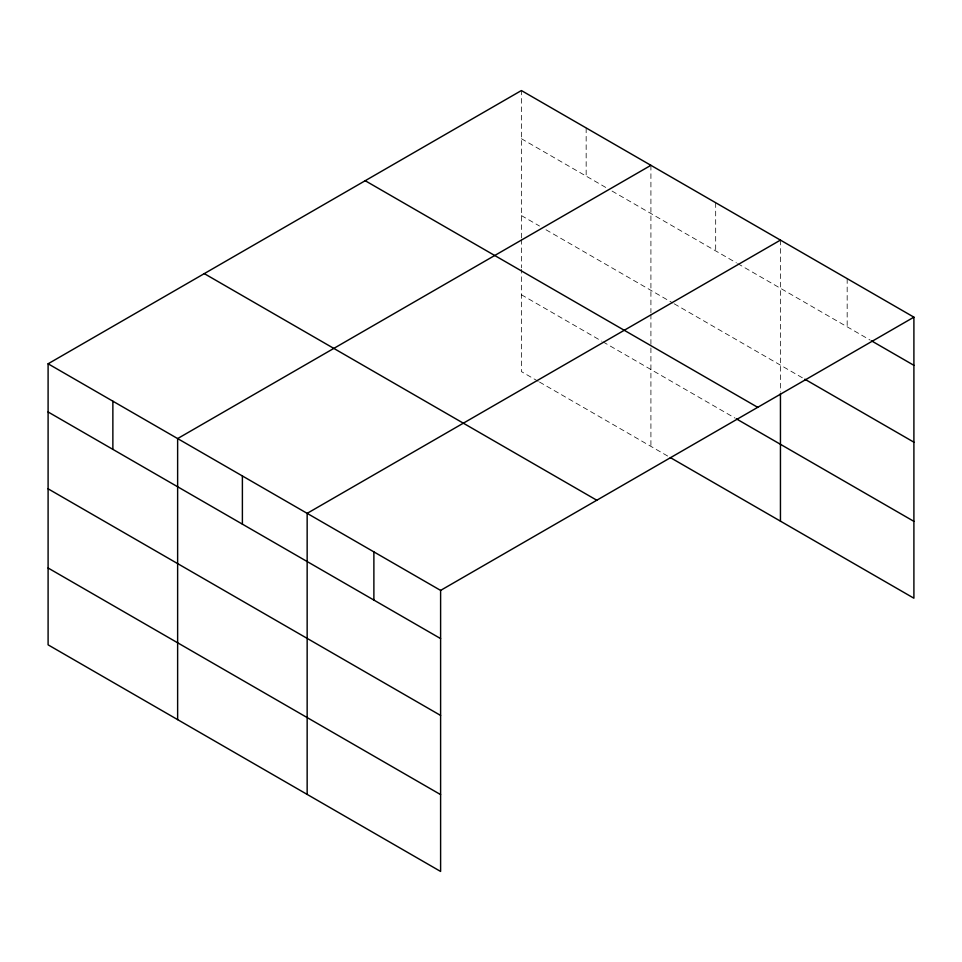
<?xml version="1.0" encoding="UTF-8"?>
<svg xmlns="http://www.w3.org/2000/svg" width="962" height="962" viewBox="0 0 962 962"><rect width="100%" height="100%" fill="white"/><g stroke="black" fill="none" stroke-linecap="round" stroke-linejoin="round"><path stroke-width="0.72" stroke-dasharray="4.81 3.61" d="M521.392 237.975L521.392 90.548M521.392 138.72L606.878 188.083M612.06 191.065L736.411 262.866M737.698 263.612L870.273 340.151M521.392 215.572L539.526 226.034M545.995 229.774L672.943 303.066M674.23 303.812L803.547 378.475M521.392 294.745L601.695 341.113M602.994 341.859L735.112 418.133M538.227 381.313L521.392 371.597L521.392 269.348M539.526 382.058L669.047 456.842M847.173 278.631L847.173 326.815M780.447 240.103L780.447 392.027M715.68 202.717L715.68 250.902M650.913 165.32L650.913 312.758M650.913 314.249L650.913 446.38M586.159 127.934L586.159 176.118M521.392 239.466L521.392 267.857"/><path stroke-width="1.44" d="M670.346 457.587L913.9 598.208L913.9 317.159L521.392 90.548L48.1 363.792L48.1 644.841L440.608 871.452L440.608 590.403L48.1 363.792M650.913 165.32L177.633 438.576L177.633 719.624M780.447 240.103L307.155 513.359L307.155 794.408M440.608 590.403L913.9 317.159M871.56 340.885L913.9 365.332M804.833 379.208L913.9 442.183M365.199 180.712L757.719 407.335M736.411 418.879L913.9 521.356M204.281 273.617L596.801 500.24M48.1 411.976L440.608 638.588M48.1 488.816L440.608 715.439M48.1 568.001L440.608 794.612M780.447 393.518L780.447 521.151M373.881 551.887L373.881 600.06M242.388 475.974L242.388 524.146M112.867 401.19L112.867 449.362"/></g></svg>
